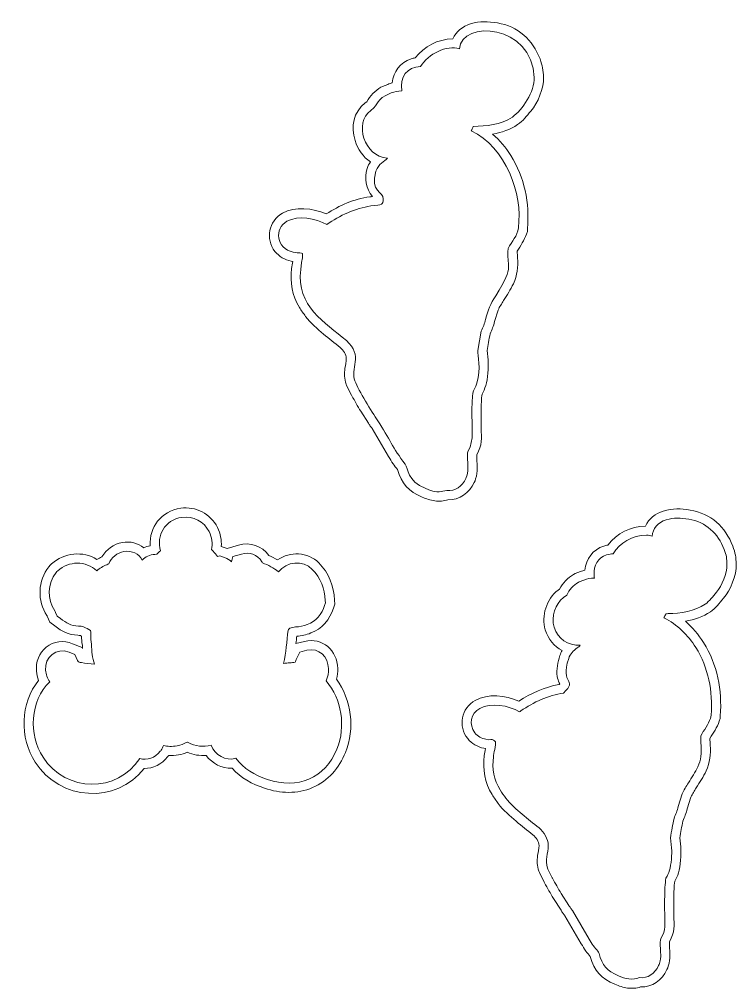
# Model space of a CAD drawing. Header units: millimetres. Extents: x -1956 to 3160, y -604 to 586.
# Drawn here: x 1067.5 to 1300.7, y -173.4 to 142.1 of the extents above; entities that cross this region are included whole.
import ezdxf

# ---------------------------------------------------------------- set-up
doc = ezdxf.new("R2010")
doc.units = ezdxf.units.MM
doc.header["$MEASUREMENT"] = 0
doc.layers.add('Katman 1', color=7, linetype='Continuous')

msp = doc.modelspace()

# ---------------------------------------------------------------- linework, layer by layer
at = {"layer": 'Katman 1', "color": 22, "lineweight": 20}
for points, knots in [([(1226.4141, 67.4929), (1225.6804, 61.4936), (1228.8788, 62.4339), (1222.3863, 52.1414), (1220.6466, 49.3835), (1219.8371, 47.6634), (1219.0716, 44.4505), (1218.8315, 43.0554), (1218.1846, 41.9385), (1217.6865, 40.5999), (1217.6865, 40.5999), (1216.5692, 34.2808), (1216.5692, 34.2808), (1216.5171, 32.7904), (1217.6424, 28.4931), (1216.2534, 23.7139), (1215.2508, 20.2644), (1214.7633, 23.2498), (1214.6501, 15.036), (1214.5729, 9.4344), (1215.4708, 5.259), (1213.3528, 1.4486), (1212.7746, 0.4085), (1214.0475, -4.4799), (1212.6926, -7.3227), (1211.4872, -9.8517), (1209.2101, -11.6266), (1206.4384, -11.1952), (1204.5314, -11.4423), (1204.1246, -12.5192), (1199.6276, -10.6386), (1193.3124, -7.9976), (1194.0968, -4.2192), (1192.9287, -2.6416), (1188.848, 2.5618), (1187.8863, 5.6697), (1184.0249, 11.4625), (1182.0526, 14.4213), (1177.8876, 21.2173), (1176.5592, 24.4011), (1174.9591, 28.2362), (1179.4362, 32.6579), (1173.7952, 37.5361), (1166.9039, 43.4955), (1157.5078, 48.6589), (1158.9663, 60.6482), (1159.8343, 67.7835), (1160.3802, 65.475), (1156.5347, 66.3237), (1150.9042, 67.5662), (1150.2904, 73.9967), (1154.4983, 76.3782), (1158.1152, 78.4251), (1163.8625, 77.3432), (1167.4703, 75.276), (1171.5878, 78.2366), (1176.7273, 80.6874), (1181.7849, 81.3514), (1185.7173, 81.8677), (1185.5854, 81.5052), (1185.8108, 83.691), (1186.054, 86.0493), (1181.3324, 85.8198), (1183.437, 92.6451), (1184.2532, 95.2037), (1186.2424, 95.8261), (1187.1397, 96.8641), (1179.5787, 97.5704), (1176.1554, 108.3121), (1181.7589, 112.4635), (1184.7741, 114.6973), (1182.9461, 115.8711), (1188.4042, 118.1435), (1189.4028, 118.5712), (1190.6054, 118.7813), (1191.8027, 118.7904), (1191.136, 123.2846), (1193.5688, 126.6808), (1197.9159, 126.7048), (1200.4229, 130.8742), (1206.4245, 133.8486), (1210.5767, 132.4753), (1211.2373, 142.0829), (1234.3025, 140.5712), (1234.9198, 123.1406), (1235.0772, 118.6974), (1231.0425, 112.5346), (1227.8032, 110.2942), (1223.9994, 107.6634), (1219.3015, 107.4506), (1215.0006, 107.1903), (1214.8673, 106.7288), (1214.6657, 106.2841), (1214.4054, 105.8633), (1225.6016, 100.3501), (1231.2822, 85.511), (1229.7369, 74.224), (1229.3814, 71.6271), (1227.6853, 69.8727), (1226.4141, 67.4929)], [0, 0, 0, 0, 0.03030303, 0.03030303, 0.03030303, 0.06060606, 0.06060606, 0.06060606, 0.09090909, 0.09090909, 0.09090909, 0.12121212, 0.12121212, 0.12121212, 0.15151515, 0.15151515, 0.15151515, 0.18181818, 0.18181818, 0.18181818, 0.21212121, 0.21212121, 0.21212121, 0.24242424, 0.24242424, 0.24242424, 0.27272727, 0.27272727, 0.27272727, 0.3030303, 0.3030303, 0.3030303, 0.33333333, 0.33333333, 0.33333333, 0.36363636, 0.36363636, 0.36363636, 0.39393939, 0.39393939, 0.39393939, 0.42424242, 0.42424242, 0.42424242, 0.45454545, 0.45454545, 0.45454545, 0.48484848, 0.48484848, 0.48484848, 0.51515152, 0.51515152, 0.51515152, 0.54545455, 0.54545455, 0.54545455, 0.57575758, 0.57575758, 0.57575758, 0.60606061, 0.60606061, 0.60606061, 0.63636364, 0.63636364, 0.63636364, 0.66666667, 0.66666667, 0.66666667, 0.6969697, 0.6969697, 0.6969697, 0.72727273, 0.72727273, 0.72727273, 0.75757576, 0.75757576, 0.75757576, 0.78787879, 0.78787879, 0.78787879, 0.81818182, 0.81818182, 0.81818182, 0.84848485, 0.84848485, 0.84848485, 0.87878788, 0.87878788, 0.87878788, 0.90909091, 0.90909091, 0.90909091, 0.93939394, 0.93939394, 0.93939394, 0.96969697, 0.96969697, 0.96969697, 1, 1, 1, 1]), ([(1171.8239, 35.2682), (1169.9861, 36.6919), (1168.167, 38.1406), (1166.3903, 39.6401), (1164.3662, 41.3483), (1162.1068, 43.2567), (1160.5584, 45.4096), (1159.8534, 46.3899), (1159.1408, 47.2732), (1158.5729, 48.3422), (1156.1233, 52.2644), (1155.4322, 56.4467), (1155.9875, 61.0111), (1156.079, 61.7633), (1156.2383, 62.536), (1156.372, 63.2878), (1156.372, 63.2878), (1155.8872, 63.3948), (1155.8872, 63.3948), (1153.8125, 63.8528), (1151.9366, 64.9019), (1150.5947, 66.5686), (1147.3531, 70.5949), (1148.5421, 76.4555), (1153.0199, 78.9897), (1157.107, 81.3028), (1162.8746, 80.6677), (1167.2407, 78.7451), (1171.5323, 81.5192), (1176.2951, 83.6571), (1181.3936, 84.3265), (1181.6805, 84.3641), (1181.9678, 84.3969), (1182.2553, 84.4249), (1180.2589, 86.9713), (1179.5177, 90.3417), (1180.5871, 93.5851), (1180.8447, 94.3665), (1181.1943, 95.0743), (1181.6243, 95.7188), (1179.2545, 97.3038), (1177.5227, 99.7703), (1176.6179, 102.6817), (1175.2251, 107.1633), (1176.0377, 111.9596), (1179.9722, 114.8746), (1179.9722, 114.8746), (1180.4667, 115.241), (1180.4667, 115.241), (1181.5318, 117.1878), (1183.1225, 118.8798), (1185.0497, 119.9762), (1185.0497, 119.9762), (1185.5833, 120.2798), (1185.5833, 120.2798), (1185.5833, 120.2798), (1187.2836, 120.9278), (1187.2836, 120.9278), (1187.752, 121.1245), (1188.2393, 121.2847), (1188.7371, 121.4114), (1189.1056, 124.9953), (1191.2655, 128.1012), (1194.8984, 129.2258), (1195.3312, 129.3597), (1195.7713, 129.4683), (1196.2164, 129.5481), (1199.0831, 133.374), (1203.5597, 135.6098), (1208.3822, 135.7482), (1209.4908, 138.0769), (1211.6291, 139.8094), (1214.2125, 140.623), (1217.2472, 141.5788), (1219.8748, 141.4268), (1222.9582, 140.9279), (1229.6201, 139.8499), (1234.4153, 135.407), (1236.7906, 129.1978), (1237.6317, 126.9991), (1237.8348, 125.5724), (1237.9171, 123.2474), (1238.0409, 119.7528), (1236.0579, 114.8695), (1233.7935, 112.2271), (1232.4417, 110.6497), (1231.2471, 109.0296), (1229.5089, 107.8274), (1227.1858, 106.2207), (1224.3027, 105.2768), (1221.3743, 104.7589), (1223.6807, 102.747), (1225.6808, 100.3625), (1227.2871, 97.8176), (1231.7454, 90.7544), (1233.3902, 82.25), (1232.7265, 73.9845), (1232.7265, 73.9845), (1232.6545, 73.0879), (1232.6545, 73.0879), (1232.6545, 73.0879), (1232.3852, 72.2297), (1232.3852, 72.2297), (1231.7163, 70.0979), (1230.4369, 68.4884), (1229.3676, 66.634), (1229.3683, 65.9357), (1229.4737, 65.0508), (1229.4974, 64.4536), (1229.6138, 61.5265), (1229.4335, 58.74), (1228.1337, 56.0592), (1227.2016, 54.1367), (1226.0609, 52.3456), (1224.9229, 50.5414), (1224.3141, 49.5763), (1223.6243, 48.543), (1223.1427, 47.4994), (1223.1427, 47.4994), (1221.9898, 43.7373), (1221.9898, 43.7373), (1221.6951, 42.2231), (1221.1021, 41.1333), (1220.5667, 39.7379), (1220.3639, 38.8159), (1220.211, 37.8803), (1220.0443, 36.9517), (1219.8868, 36.0748), (1219.6893, 35.1727), (1219.5852, 34.2838), (1219.5852, 34.2838), (1219.9053, 31.2815), (1219.9053, 31.2815), (1219.9053, 31.2815), (1219.9156, 31.131), (1219.9156, 31.131), (1220.0734, 28.8388), (1219.7714, 25.0723), (1219.1334, 22.8772), (1218.8321, 21.8407), (1218.4091, 21.0189), (1217.9302, 20.1118), (1217.6667, 18.6379), (1217.6684, 16.3993), (1217.649, 14.9953), (1217.6224, 13.066), (1217.6416, 11.1364), (1217.6542, 9.2071), (1217.6786, 5.489), (1218.0804, 3.7313), (1216.2114, 0.3997), (1216.1901, 0.0162), (1216.2087, -0.4369), (1216.2168, -0.7748), (1216.2787, -3.3387), (1216.6308, -4.8512), (1215.837, -7.4821), (1215.837, -7.4821), (1215.6615, -8.064), (1215.6615, -8.064), (1215.6615, -8.064), (1215.4, -8.6126), (1215.4, -8.6126), (1213.7756, -12.0216), (1210.6292, -14.4513), (1206.8362, -14.2489), (1205.4752, -14.6931), (1204.0165, -14.811), (1202.5951, -14.6276), (1201.1221, -14.4376), (1199.8287, -13.9742), (1198.4693, -13.4057), (1193.9713, -11.5246), (1191.7462, -8.9972), (1190.4712, -4.3795), (1189.9736, -3.7873), (1189.4656, -3.2117), (1189.0104, -2.5822), (1188.4583, -1.8187), (1188.0222, -1.007), (1187.5474, -0.1976), (1187.5474, -0.1976), (1182.2102, 8.9015), (1182.2102, 8.9015), (1181.9855, 9.1762), (1181.7678, 9.4541), (1181.5639, 9.7463), (1181.351, 10.0513), (1181.1475, 10.3623), (1180.9489, 10.6768), (1180.9489, 10.6768), (1178.5068, 14.544), (1178.5068, 14.544), (1177.4355, 16.1827), (1176.5442, 17.9102), (1175.5697, 19.6042), (1175.5697, 19.6042), (1175.4498, 19.8126), (1175.4498, 19.8126), (1175.4498, 19.8126), (1173.8929, 22.9403), (1173.8929, 22.9403), (1173.8929, 22.9403), (1173.7295, 23.403), (1173.7295, 23.403), (1173.115, 25.1437), (1173.0693, 26.7645), (1173.3448, 28.5689), (1173.5004, 29.5877), (1173.7855, 30.6867), (1173.7834, 31.715), (1173.7806, 33.1224), (1172.783, 34.3265), (1171.8239, 35.2682)], [0, 0, 0, 0, 0.01408451, 0.01408451, 0.01408451, 0.02816901, 0.02816901, 0.02816901, 0.04225352, 0.04225352, 0.04225352, 0.05633803, 0.05633803, 0.05633803, 0.07042254, 0.07042254, 0.07042254, 0.08450704, 0.08450704, 0.08450704, 0.09859155, 0.09859155, 0.09859155, 0.11267606, 0.11267606, 0.11267606, 0.12676056, 0.12676056, 0.12676056, 0.14084507, 0.14084507, 0.14084507, 0.15492958, 0.15492958, 0.15492958, 0.16901408, 0.16901408, 0.16901408, 0.18309859, 0.18309859, 0.18309859, 0.1971831, 0.1971831, 0.1971831, 0.21126761, 0.21126761, 0.21126761, 0.22535211, 0.22535211, 0.22535211, 0.23943662, 0.23943662, 0.23943662, 0.25352113, 0.25352113, 0.25352113, 0.26760563, 0.26760563, 0.26760563, 0.28169014, 0.28169014, 0.28169014, 0.29577465, 0.29577465, 0.29577465, 0.30985915, 0.30985915, 0.30985915, 0.32394366, 0.32394366, 0.32394366, 0.33802817, 0.33802817, 0.33802817, 0.35211268, 0.35211268, 0.35211268, 0.36619718, 0.36619718, 0.36619718, 0.38028169, 0.38028169, 0.38028169, 0.3943662, 0.3943662, 0.3943662, 0.4084507, 0.4084507, 0.4084507, 0.42253521, 0.42253521, 0.42253521, 0.43661972, 0.43661972, 0.43661972, 0.45070423, 0.45070423, 0.45070423, 0.46478873, 0.46478873, 0.46478873, 0.47887324, 0.47887324, 0.47887324, 0.49295775, 0.49295775, 0.49295775, 0.50704225, 0.50704225, 0.50704225, 0.52112676, 0.52112676, 0.52112676, 0.53521127, 0.53521127, 0.53521127, 0.54929577, 0.54929577, 0.54929577, 0.56338028, 0.56338028, 0.56338028, 0.57746479, 0.57746479, 0.57746479, 0.5915493, 0.5915493, 0.5915493, 0.6056338, 0.6056338, 0.6056338, 0.61971831, 0.61971831, 0.61971831, 0.63380282, 0.63380282, 0.63380282, 0.64788732, 0.64788732, 0.64788732, 0.66197183, 0.66197183, 0.66197183, 0.67605634, 0.67605634, 0.67605634, 0.69014085, 0.69014085, 0.69014085, 0.70422535, 0.70422535, 0.70422535, 0.71830986, 0.71830986, 0.71830986, 0.73239437, 0.73239437, 0.73239437, 0.74647887, 0.74647887, 0.74647887, 0.76056338, 0.76056338, 0.76056338, 0.77464789, 0.77464789, 0.77464789, 0.78873239, 0.78873239, 0.78873239, 0.8028169, 0.8028169, 0.8028169, 0.81690141, 0.81690141, 0.81690141, 0.83098592, 0.83098592, 0.83098592, 0.84507042, 0.84507042, 0.84507042, 0.85915493, 0.85915493, 0.85915493, 0.87323944, 0.87323944, 0.87323944, 0.88732394, 0.88732394, 0.88732394, 0.90140845, 0.90140845, 0.90140845, 0.91549296, 0.91549296, 0.91549296, 0.92957746, 0.92957746, 0.92957746, 0.94366197, 0.94366197, 0.94366197, 0.95774648, 0.95774648, 0.95774648, 0.97183099, 0.97183099, 0.97183099, 0.98591549, 0.98591549, 0.98591549, 1, 1, 1, 1]), ([(1170.5997, -72.6266), (1175.4764, -79.4645), (1176.6437, -88.6477), (1173.5336, -96.4898), (1171.517, -101.5745), (1167.8925, -105.74), (1162.821, -107.9215), (1157.8153, -110.0748), (1152.2952, -109.91), (1147.2125, -108.1147), (1143.2081, -106.8732), (1139.4662, -104.7307), (1136.6338, -101.6393), (1133.2883, -101.8349), (1130.1893, -100.1655), (1128.2417, -97.4536), (1126.1308, -97.6229), (1124.018, -97.2933), (1122.0559, -96.4515), (1121.1668, -96.8358), (1120.2423, -97.1184), (1119.2673, -97.2826), (1118.1715, -97.4852), (1117.0834, -97.5567), (1115.9983, -97.4932), (1115.9983, -97.4932), (1115.863, -97.6973), (1115.863, -97.6973), (1115.863, -97.6973), (1115.6587, -97.9562), (1115.6587, -97.9562), (1113.7387, -100.3893), (1110.9783, -101.7442), (1108.0205, -101.6879), (1099.0145, -113.3592), (1080.7176, -112.3399), (1072.6515, -99.637), (1067.4783, -91.9091), (1067.7241, -80.2706), (1073.7331, -73.0334), (1073.3642, -72.0648), (1073.1245, -71.0429), (1073.0305, -70.0385), (1072.7521, -67.0614), (1073.876, -64.1116), (1076.2314, -62.229), (1078.6723, -60.2781), (1081.8602, -59.9328), (1084.7355, -61.0943), (1084.7355, -61.0943), (1087.8413, -62.3488), (1087.8413, -62.3488), (1087.8413, -62.3488), (1087.9619, -62.6391), (1087.9619, -62.6391), (1087.9508, -62.285), (1087.9488, -61.9297), (1087.9561, -61.573), (1087.7646, -60.5907), (1087.6857, -59.6027), (1087.6624, -58.6019), (1087.5554, -58.5506), (1087.4499, -58.5004), (1087.3488, -58.4519), (1087.0678, -58.4021), (1086.7622, -58.3762), (1086.4895, -58.3514), (1083.3251, -58.1919), (1081.4946, -57.1608), (1079.0196, -55.3076), (1079.0196, -55.3076), (1077.3592, -54.0644), (1077.3592, -54.0644), (1077.3592, -54.0644), (1076.5122, -52.1711), (1076.5122, -52.1711), (1076.483, -52.1058), (1076.4482, -52.0408), (1076.4124, -51.9775), (1073.2274, -47.1626), (1073.4528, -40.5824), (1077.0891, -36.0667), (1077.0891, -36.0667), (1077.4857, -35.5742), (1077.4857, -35.5742), (1077.4857, -35.5742), (1077.9549, -35.1502), (1077.9549, -35.1502), (1082.0707, -31.4305), (1088.0995, -30.868), (1092.6963, -33.6591), (1093.2146, -33.3531), (1093.7504, -33.0773), (1094.3082, -32.8335), (1095.7162, -30.3972), (1098.1631, -28.6429), (1100.9717, -28.1614), (1103.5267, -27.7235), (1106.0116, -28.3639), (1107.8965, -29.89), (1108.5683, -29.5764), (1109.2782, -29.346), (1110.0143, -29.2041), (1109.5942, -23.2262), (1113.6022, -17.9137), (1119.9209, -17.0168), (1124.8421, -16.3182), (1129.626, -18.8346), (1131.8683, -23.265), (1132.8557, -25.2159), (1133.2684, -27.3353), (1133.1256, -29.4734), (1133.1256, -29.4734), (1135.0801, -30.172), (1135.0801, -30.172), (1135.0801, -30.172), (1138.7786, -29.0456), (1138.7786, -29.0456), (1142.4822, -27.9175), (1146.3855, -29.2369), (1148.5704, -32.3812), (1149.5683, -32.7989), (1150.5223, -33.2942), (1151.4425, -33.8532), (1155.4525, -30.9849), (1161.2143, -31.1223), (1164.854, -34.8266), (1168.0434, -37.9698), (1169.8227, -42.4681), (1169.9602, -46.9176), (1169.9602, -46.9176), (1170.0019, -48.2692), (1170.0019, -48.2692), (1170.0019, -48.2692), (1169.5972, -49.5595), (1169.5972, -49.5595), (1168.4526, -53.2082), (1165.8832, -56.3646), (1162.2064, -57.6195), (1160.7669, -58.2669), (1159.2274, -58.588), (1157.6538, -58.6315), (1157.5754, -59.4365), (1157.4986, -60.2416), (1157.4158, -61.0458), (1157.4158, -61.0458), (1160.2298, -60.3502), (1160.2298, -60.3502), (1166.0535, -58.9105), (1170.8438, -63.3979), (1170.9895, -69.1395), (1171.0186, -70.2866), (1170.892, -71.4849), (1170.5997, -72.6266)], [0, 0, 0, 0, 0.01960784, 0.01960784, 0.01960784, 0.03921569, 0.03921569, 0.03921569, 0.05882353, 0.05882353, 0.05882353, 0.07843137, 0.07843137, 0.07843137, 0.09803922, 0.09803922, 0.09803922, 0.11764706, 0.11764706, 0.11764706, 0.1372549, 0.1372549, 0.1372549, 0.15686275, 0.15686275, 0.15686275, 0.17647059, 0.17647059, 0.17647059, 0.19607843, 0.19607843, 0.19607843, 0.21568627, 0.21568627, 0.21568627, 0.23529412, 0.23529412, 0.23529412, 0.25490196, 0.25490196, 0.25490196, 0.2745098, 0.2745098, 0.2745098, 0.29411765, 0.29411765, 0.29411765, 0.31372549, 0.31372549, 0.31372549, 0.33333333, 0.33333333, 0.33333333, 0.35294118, 0.35294118, 0.35294118, 0.37254902, 0.37254902, 0.37254902, 0.39215686, 0.39215686, 0.39215686, 0.41176471, 0.41176471, 0.41176471, 0.43137255, 0.43137255, 0.43137255, 0.45098039, 0.45098039, 0.45098039, 0.47058824, 0.47058824, 0.47058824, 0.49019608, 0.49019608, 0.49019608, 0.50980392, 0.50980392, 0.50980392, 0.52941176, 0.52941176, 0.52941176, 0.54901961, 0.54901961, 0.54901961, 0.56862745, 0.56862745, 0.56862745, 0.58823529, 0.58823529, 0.58823529, 0.60784314, 0.60784314, 0.60784314, 0.62745098, 0.62745098, 0.62745098, 0.64705882, 0.64705882, 0.64705882, 0.66666667, 0.66666667, 0.66666667, 0.68627451, 0.68627451, 0.68627451, 0.70588235, 0.70588235, 0.70588235, 0.7254902, 0.7254902, 0.7254902, 0.74509804, 0.74509804, 0.74509804, 0.76470588, 0.76470588, 0.76470588, 0.78431373, 0.78431373, 0.78431373, 0.80392157, 0.80392157, 0.80392157, 0.82352941, 0.82352941, 0.82352941, 0.84313725, 0.84313725, 0.84313725, 0.8627451, 0.8627451, 0.8627451, 0.88235294, 0.88235294, 0.88235294, 0.90196078, 0.90196078, 0.90196078, 0.92156863, 0.92156863, 0.92156863, 0.94117647, 0.94117647, 0.94117647, 0.96078431, 0.96078431, 0.96078431, 0.98039216, 0.98039216, 0.98039216, 1, 1, 1, 1]), ([(1234.4886, -123.2793), (1232.6508, -121.8556), (1230.8317, -120.4069), (1229.055, -118.9074), (1227.0309, -117.1992), (1224.7715, -115.2908), (1223.2231, -113.1379), (1222.5181, -112.1576), (1221.8055, -111.2743), (1221.2376, -110.2053), (1218.788, -106.2831), (1218.0969, -102.1008), (1218.6522, -97.5364), (1218.7437, -96.7842), (1218.903, -96.0115), (1219.0367, -95.2597), (1219.0367, -95.2597), (1218.5519, -95.1527), (1218.5519, -95.1527), (1216.4772, -94.6947), (1214.6013, -93.6456), (1213.2594, -91.9789), (1210.0178, -87.9526), (1211.2068, -82.092), (1215.6846, -79.5578), (1219.7717, -77.2447), (1225.5393, -77.8798), (1229.9054, -79.8024), (1233.8866, -77.2289), (1238.2733, -75.203), (1242.9573, -74.389), (1243.0336, -74.3006), (1243.1076, -74.2117), (1243.175, -74.126), (1243.126, -74.0316), (1243.0781, -73.9377), (1243.0358, -73.8459), (1242.7217, -73.1651), (1242.5026, -72.4722), (1242.3795, -71.7316), (1242.0075, -69.4944), (1242.5528, -67.0824), (1243.2518, -64.9624), (1243.4475, -64.3688), (1243.6963, -63.8176), (1243.9931, -63.3045), (1241.4184, -61.9962), (1239.4659, -59.7304), (1238.4824, -56.5659), (1237.0997, -52.1172), (1238.8816, -46.4552), (1242.6369, -43.6729), (1242.6369, -43.6729), (1243.1314, -43.3065), (1243.1314, -43.3065), (1244.1965, -41.3597), (1245.7872, -39.6677), (1247.7144, -38.5713), (1247.7144, -38.5713), (1248.248, -38.2677), (1248.248, -38.2677), (1248.248, -38.2677), (1249.9483, -37.6197), (1249.9483, -37.6197), (1250.4167, -37.423), (1250.904, -37.2628), (1251.4018, -37.1361), (1251.7703, -33.5522), (1253.9302, -30.4463), (1257.5631, -29.3217), (1257.9959, -29.1878), (1258.436, -29.0792), (1258.8811, -28.9994), (1261.7478, -25.1735), (1266.2244, -22.9377), (1271.0469, -22.7993), (1272.1555, -20.4706), (1274.2938, -18.7381), (1276.8772, -17.9245), (1279.9119, -16.9687), (1282.5395, -17.1207), (1285.6229, -17.6196), (1292.2848, -18.6976), (1297.08, -23.1405), (1299.4553, -29.3497), (1300.2964, -31.5484), (1300.4995, -32.9751), (1300.5818, -35.3001), (1300.7056, -38.7947), (1298.7226, -43.678), (1296.4582, -46.3204), (1295.1064, -47.8978), (1293.9118, -49.5179), (1292.1736, -50.7201), (1289.8505, -52.3268), (1286.9674, -53.2707), (1284.039, -53.7886), (1286.3454, -55.8005), (1288.3455, -58.185), (1289.9518, -60.7299), (1294.4101, -67.7931), (1296.0549, -76.2975), (1295.3912, -84.563), (1295.3912, -84.563), (1295.3192, -85.4596), (1295.3192, -85.4596), (1295.3192, -85.4596), (1295.0499, -86.3178), (1295.0499, -86.3178), (1294.381, -88.4496), (1293.1016, -90.0591), (1292.0323, -91.9135), (1292.033, -92.6118), (1292.1384, -93.4967), (1292.1621, -94.0939), (1292.2785, -97.021), (1292.0982, -99.8075), (1290.7984, -102.4883), (1289.8663, -104.4108), (1288.7256, -106.2019), (1287.5876, -108.0061), (1286.9788, -108.9712), (1286.289, -110.0045), (1285.8074, -111.0481), (1285.8074, -111.0481), (1284.6545, -114.8102), (1284.6545, -114.8102), (1284.3598, -116.3244), (1283.7668, -117.4142), (1283.2314, -118.8096), (1283.0286, -119.7316), (1282.8757, -120.6672), (1282.709, -121.5958), (1282.5515, -122.4727), (1282.354, -123.3748), (1282.2499, -124.2637), (1282.2499, -124.2637), (1282.57, -127.266), (1282.57, -127.266), (1282.57, -127.266), (1282.5803, -127.4165), (1282.5803, -127.4165), (1282.7381, -129.7087), (1282.4361, -133.4752), (1281.7981, -135.6703), (1281.4968, -136.7068), (1281.0738, -137.5286), (1280.5949, -138.4357), (1280.3314, -139.9096), (1280.3331, -142.1482), (1280.3137, -143.5522), (1280.2871, -145.4815), (1280.3063, -147.4111), (1280.3189, -149.3404), (1280.3433, -153.0585), (1280.7451, -154.8162), (1278.8761, -158.1478), (1278.8548, -158.5313), (1278.8734, -158.9844), (1278.8815, -159.3223), (1278.9434, -161.8862), (1279.2955, -163.3987), (1278.5017, -166.0296), (1278.5017, -166.0296), (1278.3262, -166.6115), (1278.3262, -166.6115), (1278.3262, -166.6115), (1278.0647, -167.1601), (1278.0647, -167.1601), (1276.4403, -170.5691), (1273.2939, -172.9988), (1269.5009, -172.7964), (1268.1399, -173.2406), (1266.6812, -173.3585), (1265.2598, -173.1751), (1263.7868, -172.9851), (1262.4934, -172.5217), (1261.134, -171.9532), (1256.636, -170.0721), (1254.4109, -167.5447), (1253.1359, -162.927), (1252.6383, -162.3348), (1252.1303, -161.7592), (1251.6751, -161.1297), (1251.123, -160.3662), (1250.6869, -159.5545), (1250.2121, -158.7451), (1250.2121, -158.7451), (1244.8749, -149.646), (1244.8749, -149.646), (1244.6502, -149.3713), (1244.4325, -149.0934), (1244.2286, -148.8012), (1244.0157, -148.4962), (1243.8122, -148.1852), (1243.6136, -147.8707), (1243.6136, -147.8707), (1241.1715, -144.0035), (1241.1715, -144.0035), (1240.1002, -142.3648), (1239.2089, -140.6373), (1238.2344, -138.9433), (1238.2344, -138.9433), (1238.1145, -138.7349), (1238.1145, -138.7349), (1238.1145, -138.7349), (1236.5576, -135.6072), (1236.5576, -135.6072), (1236.5576, -135.6072), (1236.3942, -135.1445), (1236.3942, -135.1445), (1235.7797, -133.4038), (1235.734, -131.783), (1236.0095, -129.9786), (1236.1651, -128.9598), (1236.4502, -127.8608), (1236.4481, -126.8325), (1236.4453, -125.4251), (1235.4477, -124.221), (1234.4886, -123.2793)], [0, 0, 0, 0, 0.01369863, 0.01369863, 0.01369863, 0.02739726, 0.02739726, 0.02739726, 0.04109589, 0.04109589, 0.04109589, 0.05479452, 0.05479452, 0.05479452, 0.06849315, 0.06849315, 0.06849315, 0.08219178, 0.08219178, 0.08219178, 0.09589041, 0.09589041, 0.09589041, 0.10958904, 0.10958904, 0.10958904, 0.12328767, 0.12328767, 0.12328767, 0.1369863, 0.1369863, 0.1369863, 0.15068493, 0.15068493, 0.15068493, 0.16438356, 0.16438356, 0.16438356, 0.17808219, 0.17808219, 0.17808219, 0.19178082, 0.19178082, 0.19178082, 0.20547945, 0.20547945, 0.20547945, 0.21917808, 0.21917808, 0.21917808, 0.23287671, 0.23287671, 0.23287671, 0.24657534, 0.24657534, 0.24657534, 0.26027397, 0.26027397, 0.26027397, 0.2739726, 0.2739726, 0.2739726, 0.28767123, 0.28767123, 0.28767123, 0.30136986, 0.30136986, 0.30136986, 0.31506849, 0.31506849, 0.31506849, 0.32876712, 0.32876712, 0.32876712, 0.34246575, 0.34246575, 0.34246575, 0.35616438, 0.35616438, 0.35616438, 0.36986301, 0.36986301, 0.36986301, 0.38356164, 0.38356164, 0.38356164, 0.39726027, 0.39726027, 0.39726027, 0.4109589, 0.4109589, 0.4109589, 0.42465753, 0.42465753, 0.42465753, 0.43835616, 0.43835616, 0.43835616, 0.45205479, 0.45205479, 0.45205479, 0.46575342, 0.46575342, 0.46575342, 0.47945205, 0.47945205, 0.47945205, 0.49315068, 0.49315068, 0.49315068, 0.50684932, 0.50684932, 0.50684932, 0.52054795, 0.52054795, 0.52054795, 0.53424658, 0.53424658, 0.53424658, 0.54794521, 0.54794521, 0.54794521, 0.56164384, 0.56164384, 0.56164384, 0.57534247, 0.57534247, 0.57534247, 0.5890411, 0.5890411, 0.5890411, 0.60273973, 0.60273973, 0.60273973, 0.61643836, 0.61643836, 0.61643836, 0.63013699, 0.63013699, 0.63013699, 0.64383562, 0.64383562, 0.64383562, 0.65753425, 0.65753425, 0.65753425, 0.67123288, 0.67123288, 0.67123288, 0.68493151, 0.68493151, 0.68493151, 0.69863014, 0.69863014, 0.69863014, 0.71232877, 0.71232877, 0.71232877, 0.7260274, 0.7260274, 0.7260274, 0.73972603, 0.73972603, 0.73972603, 0.75342466, 0.75342466, 0.75342466, 0.76712329, 0.76712329, 0.76712329, 0.78082192, 0.78082192, 0.78082192, 0.79452055, 0.79452055, 0.79452055, 0.80821918, 0.80821918, 0.80821918, 0.82191781, 0.82191781, 0.82191781, 0.83561644, 0.83561644, 0.83561644, 0.84931507, 0.84931507, 0.84931507, 0.8630137, 0.8630137, 0.8630137, 0.87671233, 0.87671233, 0.87671233, 0.89041096, 0.89041096, 0.89041096, 0.90410959, 0.90410959, 0.90410959, 0.91780822, 0.91780822, 0.91780822, 0.93150685, 0.93150685, 0.93150685, 0.94520548, 0.94520548, 0.94520548, 0.95890411, 0.95890411, 0.95890411, 0.97260274, 0.97260274, 0.97260274, 0.98630137, 0.98630137, 0.98630137, 1, 1, 1, 1]), ([(1151.7312, -37.6648), (1154.3359, -34.448), (1159.5492, -33.6868), (1162.7304, -36.9459), (1165.3805, -39.547), (1166.8477, -43.3258), (1166.9616, -47.0102), (1166.9616, -47.0102), (1166.9877, -47.855), (1166.9877, -47.855), (1166.9877, -47.855), (1166.7347, -48.6615), (1166.7347, -48.6615), (1165.8589, -51.4527), (1163.9212, -53.9213), (1161.1043, -54.8243), (1159.9049, -55.3894), (1158.6084, -55.6373), (1157.2756, -55.6366), (1156.7247, -55.7139), (1155.8743, -55.8438), (1155.4083, -56.0047), (1155.2202, -56.2369), (1155.028, -56.4639), (1154.8333, -56.6892), (1154.4453, -60.4121), (1154.2116, -64.0175), (1153.4024, -67.5097), (1154.0735, -67.4458), (1154.7475, -67.3989), (1155.4319, -67.3447), (1155.9681, -67.3023), (1156.5811, -67.2533), (1157.1575, -67.1434), (1157.3135, -66.7564), (1157.4593, -66.3447), (1157.616, -66.0077), (1157.616, -66.0077), (1158.6257, -63.837), (1158.6257, -63.837), (1158.6257, -63.837), (1160.9497, -63.2625), (1160.9497, -63.2625), (1164.9265, -62.2794), (1167.8939, -65.4094), (1167.9905, -69.2156), (1168.0231, -70.5004), (1167.7964, -71.959), (1167.2435, -73.1794), (1172.2864, -79.2769), (1173.7013, -87.9294), (1170.7449, -95.3838), (1166.9801, -104.8766), (1157.7476, -108.6817), (1148.1568, -105.2665), (1144.0093, -103.9913), (1140.3237, -101.6878), (1137.84, -98.4068), (1134.421, -99.3853), (1131.1721, -97.365), (1129.8126, -94.1604), (1127.3271, -94.7946), (1124.6834, -94.5531), (1122.3358, -93.2519), (1122.235, -93.2027), (1122.137, -93.1527), (1122.0414, -93.102), (1121.0164, -93.6965), (1119.9489, -94.1288), (1118.7457, -94.3282), (1117.1258, -94.6312), (1115.6774, -94.5493), (1114.3187, -94.2183), (1114.1163, -94.7699), (1113.8583, -95.2923), (1113.545, -95.7645), (1113.545, -95.7645), (1113.4312, -95.9361), (1113.4312, -95.9361), (1113.4312, -95.9361), (1113.3036, -96.0978), (1113.3036, -96.0978), (1111.5474, -98.3232), (1109.0339, -99.0932), (1106.6045, -98.4913), (1099.4513, -109.6708), (1082.5928, -109.7443), (1075.1645, -97.9981), (1070.3719, -90.8725), (1070.915, -79.5537), (1077.3549, -73.558), (1077.3536, -73.5559), (1077.3524, -73.5537), (1077.3512, -73.5516), (1076.6016, -72.4425), (1076.1379, -71.0466), (1076.0175, -69.7591), (1075.6146, -65.4519), (1079.454, -62.1965), (1083.6119, -63.8759), (1083.6119, -63.8759), (1085.553, -64.66), (1085.553, -64.66), (1085.553, -64.66), (1086.3564, -66.5932), (1086.3564, -66.5932), (1086.5462, -67.0498), (1087.1901, -67.169), (1087.6234, -67.2713), (1088.9529, -67.5851), (1090.4318, -67.663), (1091.8654, -67.7923), (1091.2326, -65.7243), (1090.8757, -63.5825), (1090.9653, -61.3054), (1090.7359, -60.2962), (1090.6678, -59.2818), (1090.6561, -58.2111), (1090.6526, -57.8902), (1090.675, -57.3137), (1090.6385, -56.9064), (1090.6385, -56.9064), (1090.5675, -56.8059), (1090.5675, -56.8059), (1090.0322, -56.4132), (1089.1067, -55.9905), (1088.3463, -55.5998), (1087.8242, -55.4658), (1087.2208, -55.4066), (1086.6994, -55.358), (1084.1235, -55.2397), (1082.8051, -54.3944), (1080.8177, -52.9062), (1080.8177, -52.9062), (1079.78, -52.1292), (1079.78, -52.1292), (1079.78, -52.1292), (1079.2506, -50.9459), (1079.2506, -50.9459), (1079.1664, -50.7577), (1079.0669, -50.5736), (1078.9627, -50.3946), (1076.4474, -46.6622), (1076.5761, -41.4855), (1079.4257, -37.9483), (1079.4257, -37.9483), (1079.6734, -37.6407), (1079.6734, -37.6407), (1079.6734, -37.6407), (1079.9664, -37.3759), (1079.9664, -37.3759), (1083.5486, -34.1377), (1089.0576, -34.0269), (1092.6233, -37.3477), (1093.6037, -36.57), (1094.6674, -35.9004), (1095.9425, -35.4035), (1096.1389, -35.2915), (1096.3316, -35.1935), (1096.5278, -35.0997), (1097.3716, -33.0639), (1099.248, -31.5007), (1101.4786, -31.1183), (1104.1494, -30.6605), (1106.2959, -31.8998), (1107.3783, -33.8771), (1108.4674, -32.7695), (1109.9108, -32.1025), (1111.5399, -32.0405), (1111.5399, -32.0405), (1112.1607, -32.0169), (1112.1607, -32.0169), (1112.5258, -31.6087), (1112.9144, -31.2203), (1113.3224, -30.8492), (1112.0092, -25.9836), (1114.6497, -20.7951), (1120.3425, -19.987), (1123.9955, -19.4685), (1127.5297, -21.336), (1129.1916, -24.6197), (1130.1498, -26.5129), (1130.3511, -28.5341), (1129.9759, -30.4745), (1130.1407, -30.6316), (1130.3103, -30.8093), (1130.4883, -31.0151), (1130.9809, -31.5847), (1131.461, -32.1447), (1131.9179, -32.7157), (1131.9179, -32.7157), (1132.6564, -32.4916), (1132.6564, -32.4916), (1132.6564, -32.4916), (1134.2111, -33.0473), (1134.2111, -33.0473), (1135.1875, -33.3962), (1135.9041, -33.884), (1136.485, -34.5054), (1136.485, -34.5054), (1136.8899, -32.7569), (1136.8899, -32.7569), (1136.8899, -32.7569), (1139.6527, -31.9154), (1139.6527, -31.9154), (1142.2444, -31.126), (1144.9266, -32.1051), (1146.323, -34.4274), (1146.4027, -34.5599), (1146.4727, -34.6869), (1146.5354, -34.8105), (1148.4237, -35.4769), (1150.1144, -36.4647), (1151.7312, -37.6648)], [0, 0, 0, 0, 0.01408451, 0.01408451, 0.01408451, 0.02816901, 0.02816901, 0.02816901, 0.04225352, 0.04225352, 0.04225352, 0.05633803, 0.05633803, 0.05633803, 0.07042254, 0.07042254, 0.07042254, 0.08450704, 0.08450704, 0.08450704, 0.09859155, 0.09859155, 0.09859155, 0.11267606, 0.11267606, 0.11267606, 0.12676056, 0.12676056, 0.12676056, 0.14084507, 0.14084507, 0.14084507, 0.15492958, 0.15492958, 0.15492958, 0.16901408, 0.16901408, 0.16901408, 0.18309859, 0.18309859, 0.18309859, 0.1971831, 0.1971831, 0.1971831, 0.21126761, 0.21126761, 0.21126761, 0.22535211, 0.22535211, 0.22535211, 0.23943662, 0.23943662, 0.23943662, 0.25352113, 0.25352113, 0.25352113, 0.26760563, 0.26760563, 0.26760563, 0.28169014, 0.28169014, 0.28169014, 0.29577465, 0.29577465, 0.29577465, 0.30985915, 0.30985915, 0.30985915, 0.32394366, 0.32394366, 0.32394366, 0.33802817, 0.33802817, 0.33802817, 0.35211268, 0.35211268, 0.35211268, 0.36619718, 0.36619718, 0.36619718, 0.38028169, 0.38028169, 0.38028169, 0.3943662, 0.3943662, 0.3943662, 0.4084507, 0.4084507, 0.4084507, 0.42253521, 0.42253521, 0.42253521, 0.43661972, 0.43661972, 0.43661972, 0.45070423, 0.45070423, 0.45070423, 0.46478873, 0.46478873, 0.46478873, 0.47887324, 0.47887324, 0.47887324, 0.49295775, 0.49295775, 0.49295775, 0.50704225, 0.50704225, 0.50704225, 0.52112676, 0.52112676, 0.52112676, 0.53521127, 0.53521127, 0.53521127, 0.54929577, 0.54929577, 0.54929577, 0.56338028, 0.56338028, 0.56338028, 0.57746479, 0.57746479, 0.57746479, 0.5915493, 0.5915493, 0.5915493, 0.6056338, 0.6056338, 0.6056338, 0.61971831, 0.61971831, 0.61971831, 0.63380282, 0.63380282, 0.63380282, 0.64788732, 0.64788732, 0.64788732, 0.66197183, 0.66197183, 0.66197183, 0.67605634, 0.67605634, 0.67605634, 0.69014085, 0.69014085, 0.69014085, 0.70422535, 0.70422535, 0.70422535, 0.71830986, 0.71830986, 0.71830986, 0.73239437, 0.73239437, 0.73239437, 0.74647887, 0.74647887, 0.74647887, 0.76056338, 0.76056338, 0.76056338, 0.77464789, 0.77464789, 0.77464789, 0.78873239, 0.78873239, 0.78873239, 0.8028169, 0.8028169, 0.8028169, 0.81690141, 0.81690141, 0.81690141, 0.83098592, 0.83098592, 0.83098592, 0.84507042, 0.84507042, 0.84507042, 0.85915493, 0.85915493, 0.85915493, 0.87323944, 0.87323944, 0.87323944, 0.88732394, 0.88732394, 0.88732394, 0.90140845, 0.90140845, 0.90140845, 0.91549296, 0.91549296, 0.91549296, 0.92957746, 0.92957746, 0.92957746, 0.94366197, 0.94366197, 0.94366197, 0.95774648, 0.95774648, 0.95774648, 0.97183099, 0.97183099, 0.97183099, 0.98591549, 0.98591549, 0.98591549, 1, 1, 1, 1]), ([(1289.078, -91.054), (1288.9791, -91.8626), (1289.1355, -93.4839), (1289.1645, -94.2131), (1289.2596, -96.6053), (1289.1655, -98.9799), (1288.099, -101.1794), (1287.2175, -102.9975), (1286.1265, -104.6992), (1285.0502, -106.4055), (1284.3474, -107.5196), (1283.5326, -108.7687), (1282.9946, -109.9879), (1282.9946, -109.9879), (1281.7355, -114.0964), (1281.7355, -114.0964), (1281.4954, -115.4915), (1280.8485, -116.6084), (1280.3504, -117.947), (1280.1184, -118.9623), (1279.9396, -120.0441), (1279.7562, -121.0655), (1279.579, -122.0519), (1279.3286, -123.2463), (1279.2331, -124.2661), (1279.2331, -124.2661), (1279.5809, -127.5282), (1279.5809, -127.5282), (1279.5809, -127.5282), (1279.5874, -127.6226), (1279.5874, -127.6226), (1279.7113, -129.4309), (1279.4171, -133.1134), (1278.9173, -134.833), (1278.6271, -135.8315), (1278.1949, -136.5538), (1277.7426, -137.4127), (1277.3972, -138.907), (1277.3342, -142.049), (1277.314, -143.5109), (1277.2872, -145.4605), (1277.3062, -147.4105), (1277.319, -149.3601), (1277.3397, -152.5134), (1277.8456, -154.0492), (1276.0167, -157.0983), (1275.8375, -157.4473), (1275.873, -159.0039), (1275.8824, -159.3946), (1275.9338, -161.5253), (1276.299, -162.9451), (1275.6296, -165.1631), (1275.6296, -165.1631), (1275.5199, -165.5267), (1275.5199, -165.5267), (1275.5199, -165.5267), (1275.3565, -165.8696), (1275.3565, -165.8696), (1274.1511, -168.3986), (1271.874, -170.1735), (1269.1023, -169.7421), (1268.0863, -170.1862), (1266.9044, -170.3624), (1265.6436, -170.1998), (1264.4448, -170.0451), (1263.3953, -169.6471), (1262.2915, -169.1855), (1258.5364, -167.6151), (1256.9764, -165.7395), (1255.9616, -161.8834), (1255.877, -161.6745), (1255.7153, -161.375), (1255.5926, -161.1885), (1255.0999, -160.5949), (1254.554, -159.9912), (1254.1061, -159.3718), (1253.6249, -158.7063), (1253.2162, -157.9371), (1252.7998, -157.2273), (1252.7998, -157.2273), (1247.3412, -147.9212), (1247.3412, -147.9212), (1247.1126, -147.6464), (1246.8982, -147.3846), (1246.6888, -147.0844), (1246.5008, -146.8151), (1246.3254, -146.5464), (1246.1502, -146.2689), (1246.1502, -146.2689), (1243.6951, -142.3811), (1243.6951, -142.3811), (1242.6441, -140.7766), (1241.7878, -139.1044), (1240.8348, -137.4474), (1240.8348, -137.4474), (1240.7599, -137.3172), (1240.7599, -137.3172), (1240.7599, -137.3172), (1239.3252, -134.435), (1239.3252, -134.435), (1239.3252, -134.435), (1239.2231, -134.1458), (1239.2231, -134.1458), (1238.2569, -131.4084), (1239.4533, -129.4178), (1239.4481, -126.8265), (1239.4433, -124.4588), (1238.1018, -122.596), (1236.4591, -121.0108), (1234.6102, -119.5805), (1232.776, -118.1222), (1230.9899, -116.6148), (1229.246, -115.143), (1226.9851, -113.2305), (1225.6586, -111.3862), (1225.0248, -110.5049), (1224.3354, -109.6731), (1223.8406, -108.7091), (1221.7147, -105.3544), (1221.152, -101.8294), (1221.6302, -97.8987), (1221.7395, -97.0002), (1222.3868, -93.9712), (1222.3337, -93.0534), (1221.9826, -92.5432), (1221.3713, -92.2585), (1220.7538, -92.3178), (1220.7538, -92.3178), (1219.9687, -92.3932), (1219.9687, -92.3932), (1219.9687, -92.3932), (1219.1986, -92.2232), (1219.1986, -92.2232), (1217.7961, -91.9138), (1216.5085, -91.2307), (1215.5962, -90.0975), (1213.5093, -87.5055), (1214.2995, -83.7889), (1217.1622, -82.1687), (1220.7791, -80.1218), (1226.5264, -81.2037), (1230.1342, -83.2709), (1230.2431, -83.1926), (1230.3523, -83.1146), (1230.4618, -83.0367), (1230.4618, -83.0367), (1230.5023, -83.0079), (1230.5023, -83.0079), (1230.5023, -83.0079), (1230.5435, -82.9798), (1230.5435, -82.9798), (1234.7044, -80.1438), (1239.4106, -77.857), (1244.4488, -77.1955), (1249.2447, -72.2013), (1243.1619, -74.8155), (1246.1009, -65.9018), (1246.5957, -64.401), (1247.592, -63.3454), (1248.862, -62.4861), (1249.2757, -62.2062), (1249.5837, -61.9491), (1249.8512, -61.6266), (1245.8305, -61.6128), (1242.6111, -59.7422), (1241.3472, -55.6755), (1240.3428, -52.444), (1241.694, -48.1049), (1244.4228, -46.0834), (1244.4228, -46.0834), (1245.4849, -45.2965), (1245.4849, -45.2965), (1246.2839, -43.5825), (1247.6058, -42.0848), (1249.1979, -41.1788), (1249.1979, -41.1788), (1249.5315, -40.989), (1249.5315, -40.989), (1249.5315, -40.989), (1251.0681, -40.4034), (1251.0681, -40.4034), (1252.0667, -39.9757), (1253.2693, -39.7656), (1254.4666, -39.7565), (1254.4093, -39.3703), (1254.3698, -38.9837), (1254.353, -38.5995), (1254.2286, -35.7405), (1255.586, -33.0742), (1258.4502, -32.1876), (1259.1979, -31.9562), (1259.9101, -31.8458), (1260.5798, -31.8421), (1262.7448, -28.2415), (1266.7349, -25.8151), (1271.4583, -25.7926), (1272.0876, -25.7896), (1272.6864, -25.8883), (1273.2406, -26.0716), (1273.4007, -23.7433), (1275.0248, -21.6532), (1277.7784, -20.7859), (1280.3496, -19.9761), (1282.5544, -20.1621), (1285.1437, -20.5811), (1290.7409, -21.4868), (1294.66, -25.211), (1296.6533, -30.4216), (1297.4069, -32.3916), (1297.5111, -33.3561), (1297.5837, -35.4063), (1297.6802, -38.1309), (1295.9544, -42.2979), (1294.1802, -44.3683), (1293.0644, -45.6703), (1291.8736, -47.2799), (1290.4671, -48.2527), (1287.2027, -50.5104), (1282.369, -51.2213), (1278.443, -51.3216), (1278.2104, -51.3275), (1277.9487, -51.3394), (1277.6645, -51.3566), (1277.5312, -51.8181), (1277.3296, -52.2628), (1277.0693, -52.6836), (1281.3322, -54.7827), (1284.923, -58.3834), (1287.4149, -62.3312), (1291.5476, -68.8785), (1293.0152, -76.6645), (1292.4008, -84.3229), (1292.4008, -84.3229), (1292.3558, -84.8833), (1292.3558, -84.8833), (1292.3558, -84.8833), (1292.1875, -85.4197), (1292.1875, -85.4197), (1291.5965, -87.3035), (1290.0416, -89.2501), (1289.078, -91.054)], [0, 0, 0, 0, 0.0125, 0.0125, 0.0125, 0.025, 0.025, 0.025, 0.0375, 0.0375, 0.0375, 0.05, 0.05, 0.05, 0.0625, 0.0625, 0.0625, 0.075, 0.075, 0.075, 0.0875, 0.0875, 0.0875, 0.1, 0.1, 0.1, 0.1125, 0.1125, 0.1125, 0.125, 0.125, 0.125, 0.1375, 0.1375, 0.1375, 0.15, 0.15, 0.15, 0.1625, 0.1625, 0.1625, 0.175, 0.175, 0.175, 0.1875, 0.1875, 0.1875, 0.2, 0.2, 0.2, 0.2125, 0.2125, 0.2125, 0.225, 0.225, 0.225, 0.2375, 0.2375, 0.2375, 0.25, 0.25, 0.25, 0.2625, 0.2625, 0.2625, 0.275, 0.275, 0.275, 0.2875, 0.2875, 0.2875, 0.3, 0.3, 0.3, 0.3125, 0.3125, 0.3125, 0.325, 0.325, 0.325, 0.3375, 0.3375, 0.3375, 0.35, 0.35, 0.35, 0.3625, 0.3625, 0.3625, 0.375, 0.375, 0.375, 0.3875, 0.3875, 0.3875, 0.4, 0.4, 0.4, 0.4125, 0.4125, 0.4125, 0.425, 0.425, 0.425, 0.4375, 0.4375, 0.4375, 0.45, 0.45, 0.45, 0.4625, 0.4625, 0.4625, 0.475, 0.475, 0.475, 0.4875, 0.4875, 0.4875, 0.5, 0.5, 0.5, 0.5125, 0.5125, 0.5125, 0.525, 0.525, 0.525, 0.5375, 0.5375, 0.5375, 0.55, 0.55, 0.55, 0.5625, 0.5625, 0.5625, 0.575, 0.575, 0.575, 0.5875, 0.5875, 0.5875, 0.6, 0.6, 0.6, 0.6125, 0.6125, 0.6125, 0.625, 0.625, 0.625, 0.6375, 0.6375, 0.6375, 0.65, 0.65, 0.65, 0.6625, 0.6625, 0.6625, 0.675, 0.675, 0.675, 0.6875, 0.6875, 0.6875, 0.7, 0.7, 0.7, 0.7125, 0.7125, 0.7125, 0.725, 0.725, 0.725, 0.7375, 0.7375, 0.7375, 0.75, 0.75, 0.75, 0.7625, 0.7625, 0.7625, 0.775, 0.775, 0.775, 0.7875, 0.7875, 0.7875, 0.8, 0.8, 0.8, 0.8125, 0.8125, 0.8125, 0.825, 0.825, 0.825, 0.8375, 0.8375, 0.8375, 0.85, 0.85, 0.85, 0.8625, 0.8625, 0.8625, 0.875, 0.875, 0.875, 0.8875, 0.8875, 0.8875, 0.9, 0.9, 0.9, 0.9125, 0.9125, 0.9125, 0.925, 0.925, 0.925, 0.9375, 0.9375, 0.9375, 0.95, 0.95, 0.95, 0.9625, 0.9625, 0.9625, 0.975, 0.975, 0.975, 0.9875, 0.9875, 0.9875, 1, 1, 1, 1])]:
    msp.add_open_spline(points, degree=3, knots=knots, dxfattribs=at)

doc.saveas('drawing.dxf')
